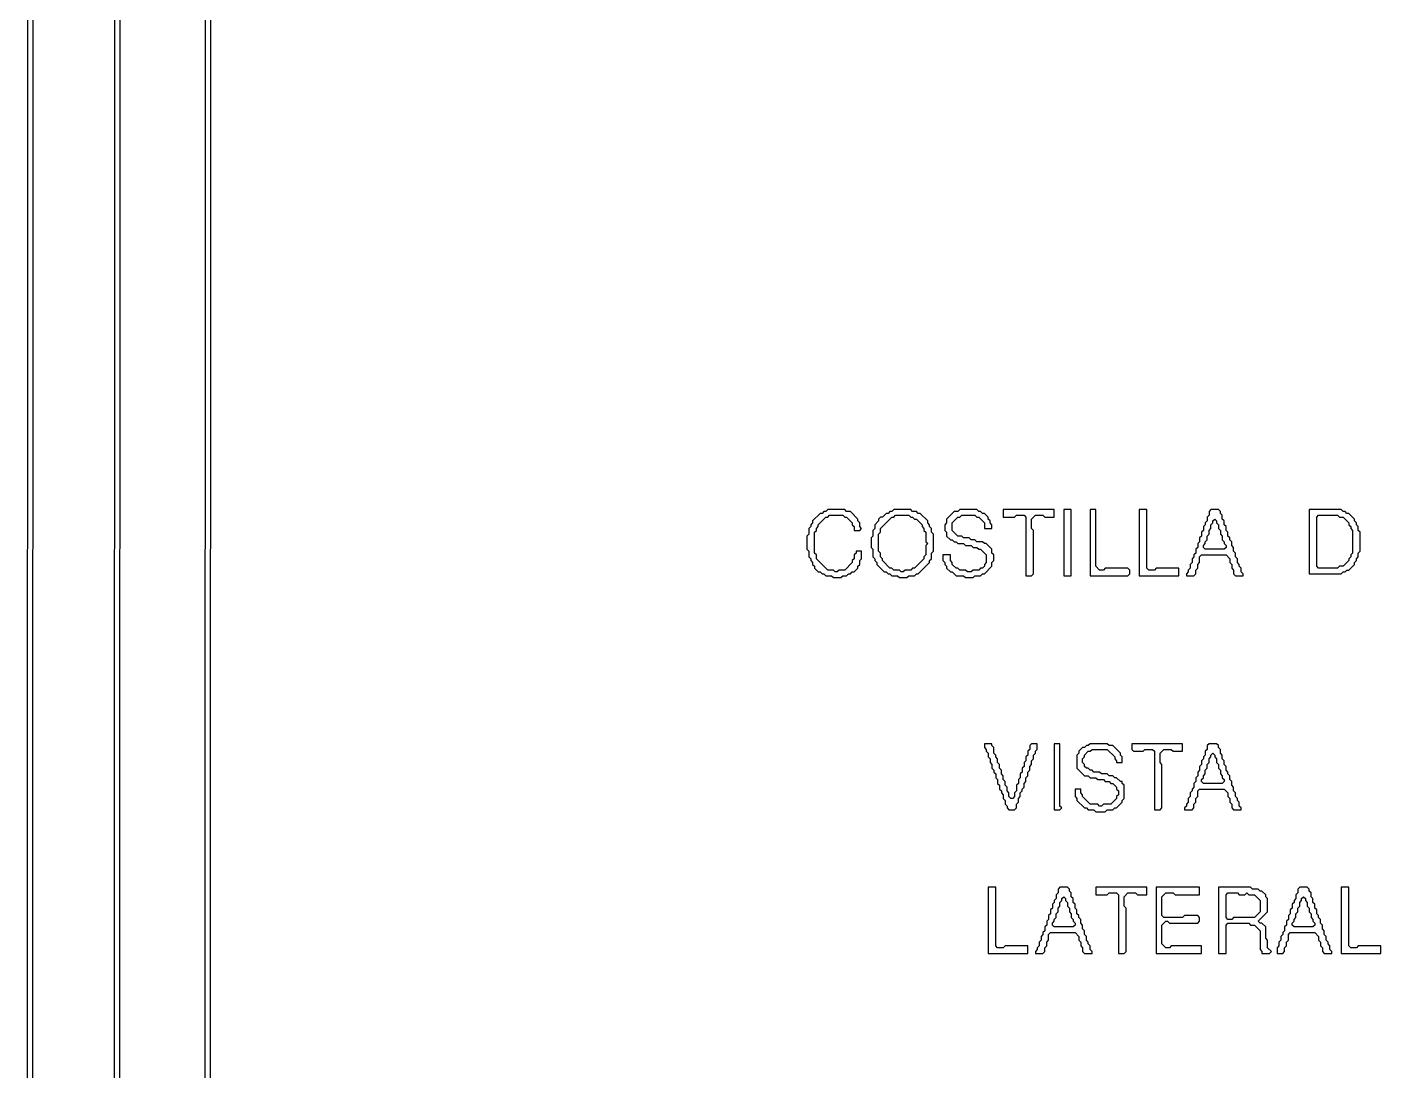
# Model space of a CAD drawing. Extents: x 17 to 323, y -435 to -5.
# Drawn here: x 16.9 to 88.6, y -379.6 to -324.3 of the extents above; entities that cross this region are included whole.
import ezdxf

# ---------------------------------------------------------------- set-up
doc = ezdxf.new("R2010")
doc.units = 0

msp = doc.modelspace()

# ---------------------------------------------------------------- linework, layer by layer
at = {"layer": 'CONTOURS'}
for p, q in [((17, -4.7), (16.9, -434.9)), ((17.2, -434.5), (17.3, -5)), ((21.6, -9.4), (21.5, -430.1)), ((21.8, -429.8), (21.9, -9.7)), ((26.4, -14.2), (26.3, -425.4)), ((26.6, -425), (26.7, -14.5)), ((58.5, -350.6), (58.4, -350.7)), ((58.9, -350.1), (58.5, -350.5)), ((58.5, -350.5), (58.5, -350.6)), ((58.8, -350.7), (59.2, -350.3)), ((59, -350.1), (58.9, -350.1)), ((59.1, -350), (59, -350.1)), ((59.2, -350), (59.1, -350)), ((59.3, -349.9), (59.2, -350)), ((59.2, -350.3), (59.3, -350.3)), ((60.2, -349.9), (59.3, -349.9)), ((59.3, -350.3), (59.4, -350.2)), ((59.4, -350.2), (60.1, -350.2)), ((60.1, -350.2), (60.2, -350.3)), ((60.3, -350), (60.2, -349.9)), ((60.2, -350.3), (60.3, -350.3)), ((60.5, -350), (60.3, -350)), ((60.3, -350.3), (60.6, -350.6)), ((60.9, -350.4), (60.5, -350)), ((60.6, -350.6), (60.6, -350.7)), ((60.9, -350.5), (60.9, -350.4)), ((61, -350.6), (60.9, -350.5)), ((61, -350.8), (61, -350.6)), ((62, -350.5), (61.8, -350.7)), ((62.1, -350.3), (62, -350.4)), ((62, -350.4), (62, -350.5)), ((62.1, -350.9), (62.7, -350.3)), ((62.2, -350.3), (62.1, -350.3)), ((62.4, -350.1), (62.2, -350.3)), ((62.5, -350.1), (62.4, -350.1)), ((62.6, -350), (62.5, -350.1)), ((62.7, -350), (62.6, -350)), ((62.8, -349.9), (62.7, -350)), ((62.7, -350.3), (62.8, -350.3)), ((63.7, -349.9), (62.8, -349.9)), ((62.8, -350.3), (62.9, -350.2)), ((62.9, -350.2), (63.6, -350.2)), ((63.6, -350.2), (63.7, -350.3)), ((63.8, -350), (63.7, -349.9)), ((63.7, -350.3), (63.8, -350.3)), ((64, -350), (63.8, -350)), ((63.8, -350.3), (63.9, -350.4)), ((63.9, -350.4), (64, -350.4)), ((64.1, -350.1), (64, -350)), ((64, -350.4), (64.3, -350.7)), ((64.2, -350.1), (64.1, -350.1)), ((64.6, -350.5), (64.2, -350.1)), ((64.6, -350.6), (64.6, -350.5)), ((64.7, -350.7), (64.6, -350.6)), ((65.6, -350.6), (65.5, -350.7)), ((66, -350), (65.6, -350.4)), ((65.6, -350.4), (65.6, -350.6)), ((65.9, -350.6), (66.2, -350.3)), ((65.9, -351), (65.9, -350.6)), ((66.2, -350), (66, -350)), ((66.3, -349.9), (66.2, -350)), ((66.2, -350.3), (66.3, -350.3)), ((67.2, -349.9), (66.3, -349.9)), ((66.3, -350.3), (66.4, -350.2)), ((66.4, -350.2), (67.1, -350.2)), ((67.1, -350.2), (67.2, -350.3)), ((67.3, -350), (67.2, -349.9)), ((67.2, -350.3), (67.3, -350.3)), ((67.4, -350), (67.3, -350)), ((67.3, -350.3), (67.6, -350.6)), ((67.5, -350.1), (67.4, -350)), ((67.6, -350.1), (67.5, -350.1)), ((67.8, -350.3), (67.6, -350.1)), ((67.6, -350.6), (67.6, -350.9)), ((67.8, -350.4), (67.8, -350.3)), ((67.9, -350.5), (67.8, -350.4)), ((67.9, -350.6), (67.9, -350.5)), ((68, -350.7), (67.9, -350.6)), ((68.6, -349.9), (68.6, -350.3)), ((71.3, -349.9), (68.6, -349.9)), ((68.6, -350.3), (69.2, -350.3)), ((69.2, -350.3), (69.3, -350.2)), ((69.3, -350.2), (69.7, -350.2)), ((69.7, -350.2), (69.8, -350.3)), ((69.8, -350.3), (69.8, -353.4)), ((70.1, -350.4), (70.3, -350.2)), ((70.1, -350.9), (70.1, -350.4)), ((70.3, -350.2), (70.7, -350.2)), ((70.7, -350.2), (70.8, -350.3)), ((70.8, -350.3), (71.3, -350.3)), ((71.3, -350.3), (71.3, -349.9)), ((71.8, -349.9), (71.8, -353.4)), ((72.2, -349.9), (71.8, -349.9)), ((72.2, -353.4), (72.2, -349.9)), ((73.2, -349.9), (73.2, -353.4)), ((73.5, -349.9), (73.2, -349.9)), ((73.5, -352.9), (73.5, -349.9)), ((75.8, -349.9), (75.8, -353.4)), ((76.2, -349.9), (75.8, -349.9)), ((76.2, -353), (76.2, -349.9)), ((79.4, -350.5), (79.3, -350.6)), ((79.3, -350.6), (79.3, -350.7)), ((79.5, -350.2), (79.4, -350.3)), ((79.4, -350.3), (79.4, -350.5)), ((79.6, -349.9), (79.5, -350)), ((79.5, -350), (79.5, -350.2)), ((80, -349.9), (79.6, -349.9)), ((79.6, -350.7), (79.7, -350.6)), ((79.7, -350.5), (79.8, -350.4)), ((79.7, -350.6), (79.7, -350.5)), ((79.8, -350.4), (79.9, -350.5)), ((79.9, -350.5), (79.9, -350.6)), ((79.9, -350.6), (80, -350.7)), ((80.1, -350), (80, -349.9)), ((80.1, -350.1), (80.1, -350)), ((80.2, -350.2), (80.1, -350.1)), ((80.2, -350.4), (80.2, -350.2)), ((80.3, -350.5), (80.2, -350.4)), ((80.3, -350.7), (80.3, -350.5)), ((84.8, -349.9), (84.8, -353.3)), ((86.5, -349.9), (84.8, -349.9)), ((85.2, -350.3), (85.3, -350.2)), ((85.2, -352.9), (85.2, -350.3)), ((85.3, -350.2), (86.3, -350.2)), ((86.3, -350.2), (86.4, -350.3)), ((86.4, -350.3), (86.6, -350.3)), ((86.6, -350), (86.5, -349.9)), ((86.7, -350), (86.6, -350)), ((86.6, -350.3), (86.9, -350.6)), ((86.8, -350.1), (86.7, -350)), ((86.9, -350.1), (86.8, -350.1)), ((87.2, -350.4), (86.9, -350.1)), ((86.9, -350.6), (86.9, -350.7)), ((87.2, -350.5), (87.2, -350.4)), ((87.3, -350.6), (87.2, -350.5)), ((87.3, -350.7), (87.3, -350.6)), ((58.3, -351.2), (58.2, -351.3)), ((58.2, -351.3), (58.2, -352)), ((58.4, -350.8), (58.3, -350.9)), ((58.3, -350.9), (58.3, -351.2)), ((58.4, -350.7), (58.4, -350.8)), ((58.6, -351.1), (58.7, -351)), ((58.6, -352.2), (58.6, -351.1)), ((58.7, -350.9), (58.8, -350.8)), ((58.7, -351), (58.7, -350.9)), ((58.8, -350.8), (58.8, -350.7)), ((60.6, -350.7), (60.7, -350.8)), ((60.7, -350.8), (60.7, -351)), ((60.7, -351), (61, -351)), ((61.1, -350.9), (61, -350.8)), ((61, -351), (61.1, -350.9)), ((61.7, -351.3), (61.6, -351.4)), ((61.8, -350.9), (61.7, -351)), ((61.7, -351), (61.7, -351.3)), ((61.8, -350.7), (61.8, -350.9)), ((62, -351.2), (62.1, -351.1)), ((62, -352.1), (62, -351.2)), ((62.1, -351.1), (62.1, -350.9)), ((64.3, -350.7), (64.3, -350.8)), ((64.3, -350.8), (64.4, -350.9)), ((64.4, -350.9), (64.4, -351)), ((64.4, -351), (64.5, -351.1)), ((64.5, -351.1), (64.5, -351.6)), ((64.7, -350.8), (64.7, -350.7)), ((64.8, -350.9), (64.7, -350.8)), ((64.8, -351.1), (64.8, -350.9)), ((64.9, -351.2), (64.8, -351.1)), ((64.9, -352.1), (64.9, -351.2)), ((65.5, -350.7), (65.5, -351)), ((65.5, -351), (65.6, -351.1)), ((65.6, -351.1), (65.6, -351.3)), ((65.6, -351.3), (65.8, -351.5)), ((66.2, -351.3), (65.9, -351)), ((66.4, -351.3), (66.2, -351.3)), ((66.5, -351.4), (66.4, -351.3)), ((67.6, -350.9), (68, -350.9)), ((68, -350.9), (68, -350.7)), ((70.2, -351), (70.1, -350.9)), ((70.2, -353.3), (70.2, -351)), ((79.1, -351.3), (79, -351.4)), ((79.2, -351), (79.1, -351.1)), ((79.1, -351.1), (79.1, -351.3)), ((79.3, -350.7), (79.2, -350.8)), ((79.2, -350.8), (79.2, -351)), ((79.4, -351.3), (79.5, -351.2)), ((79.4, -351.5), (79.4, -351.3)), ((79.5, -351), (79.6, -350.9)), ((79.5, -351.2), (79.5, -351)), ((79.6, -350.9), (79.6, -350.7)), ((80, -350.7), (80, -350.9)), ((80, -350.9), (80.1, -351)), ((80.1, -351), (80.1, -351.2)), ((80.1, -351.2), (80.2, -351.3)), ((80.2, -351.3), (80.2, -351.5)), ((80.4, -350.8), (80.3, -350.7)), ((80.4, -351), (80.4, -350.8)), ((80.5, -351.1), (80.4, -351)), ((80.5, -351.3), (80.5, -351.1)), ((80.6, -351.4), (80.5, -351.3)), ((86.9, -350.7), (87, -350.8)), ((87, -350.8), (87, -350.9)), ((87, -350.9), (87.1, -351)), ((87.1, -351), (87.1, -352.2)), ((87.4, -350.8), (87.3, -350.7)), ((87.4, -351), (87.4, -350.8)), ((87.5, -351.1), (87.4, -351)), ((87.5, -352.1), (87.5, -351.1)), ((58.2, -352), (58.3, -352.1)), ((61.6, -351.4), (61.6, -351.9)), ((61.6, -351.9), (61.7, -352)), ((61.7, -352), (61.7, -352.4)), ((64.5, -351.6), (64.6, -351.7)), ((64.6, -351.7), (64.5, -351.8)), ((64.5, -351.8), (64.5, -352.3)), ((65.8, -351.5), (65.9, -351.5)), ((65.9, -351.5), (66, -351.6)), ((66, -351.6), (66.1, -351.6)), ((66.1, -351.6), (66.2, -351.7)), ((66.2, -351.7), (66.5, -351.7)), ((66.8, -351.4), (66.5, -351.4)), ((66.5, -351.7), (66.6, -351.8)), ((66.6, -351.8), (66.9, -351.8)), ((66.9, -351.5), (66.8, -351.4)), ((67.1, -351.5), (66.9, -351.5)), ((66.9, -351.8), (67, -351.9)), ((67, -351.9), (67.2, -351.9)), ((67.2, -351.6), (67.1, -351.5)), ((67.5, -351.6), (67.2, -351.6)), ((67.2, -351.9), (67.3, -352)), ((67.3, -352), (67.4, -352)), ((67.4, -352), (67.7, -352.3)), ((67.6, -351.7), (67.5, -351.6)), ((67.7, -351.7), (67.6, -351.7)), ((68, -352), (67.7, -351.7)), ((68, -352.2), (68, -352)), ((78.9, -351.9), (78.8, -352)), ((78.8, -352), (78.8, -352.2)), ((79, -351.6), (78.9, -351.7)), ((78.9, -351.7), (78.9, -351.9)), ((79, -351.4), (79, -351.6)), ((79.2, -351.8), (79.3, -351.7)), ((79.2, -351.9), (79.2, -351.8)), ((79.3, -352), (79.2, -351.9)), ((79.3, -351.6), (79.4, -351.5)), ((79.3, -351.7), (79.3, -351.6)), ((80.3, -352), (79.3, -352)), ((80.2, -351.5), (80.3, -351.6)), ((80.3, -351.6), (80.3, -351.7)), ((80.3, -351.7), (80.4, -351.8)), ((80.4, -351.9), (80.3, -352)), ((80.4, -351.8), (80.4, -351.9)), ((80.6, -351.5), (80.6, -351.4)), ((80.7, -351.6), (80.6, -351.5)), ((80.7, -351.8), (80.7, -351.6)), ((80.8, -351.9), (80.7, -351.8)), ((80.8, -352.1), (80.8, -351.9)), ((58.3, -352.1), (58.3, -352.4)), ((58.3, -352.4), (58.4, -352.5)), ((58.4, -352.5), (58.4, -352.6)), ((58.4, -352.6), (58.5, -352.7)), ((58.5, -352.7), (58.5, -352.8)), ((58.7, -352.3), (58.6, -352.2)), ((58.7, -352.5), (58.7, -352.3)), ((59.3, -353.1), (58.7, -352.5)), ((60.6, -352.7), (60.2, -353.1)), ((60.7, -352.5), (60.6, -352.6)), ((60.6, -352.6), (60.6, -352.7)), ((60.8, -352.2), (60.7, -352.3)), ((60.7, -352.3), (60.7, -352.5)), ((61.1, -352.1), (60.8, -352.1)), ((60.8, -352.1), (60.8, -352.2)), ((61, -352.6), (61.1, -352.5)), ((61, -352.8), (61, -352.6)), ((61.1, -352.5), (61.1, -352.1)), ((61.7, -352.4), (61.8, -352.5)), ((61.8, -352.5), (61.8, -352.6)), ((61.8, -352.6), (61.9, -352.7)), ((61.9, -352.7), (61.9, -352.8)), ((62.1, -352.2), (62, -352.1)), ((62.1, -352.4), (62.1, -352.2)), ((62.2, -352.5), (62.1, -352.4)), ((62.2, -352.6), (62.2, -352.5)), ((62.6, -353), (62.2, -352.6)), ((64.4, -352.5), (63.9, -353)), ((64.1, -353.3), (64.7, -352.7)), ((64.5, -352.3), (64.4, -352.4)), ((64.4, -352.4), (64.4, -352.5)), ((64.7, -352.6), (64.8, -352.5)), ((64.7, -352.7), (64.7, -352.6)), ((64.8, -352.2), (64.9, -352.1)), ((64.8, -352.5), (64.8, -352.2)), ((65.8, -352.3), (65.4, -352.3)), ((65.4, -352.3), (65.4, -352.6)), ((65.4, -352.6), (65.5, -352.7)), ((65.5, -352.7), (65.5, -352.8)), ((65.8, -352.6), (65.8, -352.3)), ((65.9, -352.7), (65.8, -352.6)), ((65.9, -352.8), (65.9, -352.7)), ((67.7, -352.7), (67.6, -352.8)), ((67.7, -352.3), (67.7, -352.7)), ((68.1, -352.3), (68, -352.2)), ((68, -352.7), (68.1, -352.6)), ((68, -352.9), (68, -352.7)), ((68.1, -352.6), (68.1, -352.3)), ((78.6, -352.7), (78.5, -352.8)), ((78.7, -352.4), (78.6, -352.5)), ((78.6, -352.5), (78.6, -352.7)), ((78.8, -352.2), (78.7, -352.3)), ((78.7, -352.3), (78.7, -352.4)), ((78.9, -352.8), (79, -352.7)), ((79, -352.4), (79.1, -352.3)), ((79, -352.7), (79, -352.4)), ((79.1, -352.3), (80.4, -352.3)), ((80.4, -352.3), (80.6, -352.5)), ((80.6, -352.5), (80.6, -352.7)), ((80.6, -352.7), (80.7, -352.8)), ((80.9, -352.2), (80.8, -352.1)), ((80.9, -352.4), (80.9, -352.2)), ((81, -352.5), (80.9, -352.4)), ((81, -352.7), (81, -352.5)), ((81.1, -352.8), (81, -352.7)), ((86.9, -352.6), (86.6, -352.9)), ((87, -352.4), (86.9, -352.5)), ((86.9, -352.5), (86.9, -352.6)), ((87.1, -352.2), (87, -352.3)), ((87, -352.3), (87, -352.4)), ((87.2, -352.7), (87.3, -352.6)), ((87.2, -352.8), (87.2, -352.7)), ((87.3, -352.5), (87.4, -352.4)), ((87.3, -352.6), (87.3, -352.5)), ((87.4, -352.2), (87.5, -352.1)), ((87.4, -352.4), (87.4, -352.2)), ((58.5, -352.8), (58.6, -352.9)), ((58.6, -352.9), (58.6, -353)), ((58.6, -353), (58.8, -353.2)), ((58.8, -353.2), (58.9, -353.2)), ((58.9, -353.2), (59, -353.3)), ((59, -353.3), (59.1, -353.3)), ((59.1, -353.3), (59.2, -353.4)), ((59.2, -353.4), (59.5, -353.4)), ((59.6, -353.1), (59.3, -353.1)), ((59.5, -353.4), (59.6, -353.5)), ((59.7, -353.2), (59.6, -353.1)), ((59.8, -353.2), (59.7, -353.2)), ((59.9, -353.1), (59.8, -353.2)), ((60.2, -353.1), (59.9, -353.1)), ((60, -353.5), (60.1, -353.4)), ((60.1, -353.4), (60.3, -353.4)), ((60.3, -353.4), (60.4, -353.3)), ((60.4, -353.3), (60.5, -353.3)), ((60.5, -353.3), (60.6, -353.2)), ((60.6, -353.2), (60.7, -353.2)), ((60.7, -353.2), (60.9, -353)), ((60.9, -352.9), (61, -352.8)), ((60.9, -353), (60.9, -352.9)), ((61.9, -352.8), (62.3, -353.2)), ((62.3, -353.2), (62.4, -353.2)), ((62.4, -353.2), (62.5, -353.3)), ((62.5, -353.3), (62.6, -353.3)), ((62.7, -353), (62.6, -353)), ((62.6, -353.3), (62.7, -353.4)), ((62.8, -353.1), (62.7, -353)), ((62.7, -353.4), (63, -353.4)), ((63.1, -353.1), (62.8, -353.1)), ((63, -353.4), (63.1, -353.5)), ((63.2, -353.2), (63.1, -353.1)), ((63.3, -353.2), (63.2, -353.2)), ((63.4, -353.1), (63.3, -353.2)), ((63.7, -353.1), (63.4, -353.1)), ((63.5, -353.5), (63.6, -353.4)), ((63.6, -353.4), (63.9, -353.4)), ((63.8, -353), (63.7, -353.1)), ((63.9, -353), (63.8, -353)), ((63.9, -353.4), (64, -353.3)), ((64, -353.3), (64.1, -353.3)), ((65.5, -352.8), (65.6, -352.9)), ((65.6, -352.9), (65.6, -353)), ((65.6, -353), (65.8, -353.2)), ((65.8, -353.2), (65.9, -353.2)), ((66.1, -353), (65.9, -352.8)), ((65.9, -353.2), (66.1, -353.4)), ((66.2, -353), (66.1, -353)), ((66.1, -353.4), (66.5, -353.4)), ((66.3, -353.1), (66.2, -353)), ((66.6, -353.1), (66.3, -353.1)), ((66.5, -353.4), (66.6, -353.5)), ((66.7, -353.2), (66.6, -353.1)), ((66.9, -353.2), (66.7, -353.2)), ((67, -353.1), (66.9, -353.2)), ((67.3, -353.1), (67, -353.1)), ((67, -353.5), (67.1, -353.4)), ((67.1, -353.4), (67.4, -353.4)), ((67.4, -353), (67.3, -353.1)), ((67.5, -353), (67.4, -353)), ((67.4, -353.4), (67.5, -353.3)), ((67.6, -352.9), (67.5, -353)), ((67.5, -353.3), (67.6, -353.3)), ((67.6, -352.8), (67.6, -352.9)), ((67.6, -353.3), (68, -352.9)), ((69.8, -353.4), (70.1, -353.4)), ((70.1, -353.4), (70.2, -353.3)), ((71.8, -353.4), (72.2, -353.4)), ((73.2, -353.4), (75.2, -353.4)), ((73.7, -353.1), (73.5, -352.9)), ((73.9, -353.1), (73.7, -353.1)), ((74, -353), (73.9, -353.1)), ((75.2, -353), (74, -353)), ((75.3, -353.1), (75.2, -353)), ((75.2, -353.4), (75.3, -353.3)), ((75.3, -353.3), (75.3, -353.1)), ((75.8, -353.4), (77.9, -353.4)), ((76.3, -353.1), (76.2, -353)), ((76.6, -353.1), (76.3, -353.1)), ((76.7, -353), (76.6, -353.1)), ((77.9, -353), (76.7, -353)), ((77.9, -353.4), (77.9, -353)), ((78.4, -353.2), (78.3, -353.3)), ((78.3, -353.3), (78.3, -353.4)), ((78.3, -353.4), (78.7, -353.4)), ((78.5, -353), (78.4, -353.1)), ((78.4, -353.1), (78.4, -353.2)), ((78.5, -352.8), (78.5, -353)), ((78.7, -353.4), (78.8, -353.3)), ((78.8, -353.1), (78.9, -353)), ((78.8, -353.3), (78.8, -353.1)), ((78.9, -353), (78.9, -352.8)), ((80.7, -352.8), (80.7, -353)), ((80.7, -353), (80.8, -353.1)), ((80.8, -353.1), (80.8, -353.3)), ((80.8, -353.3), (80.9, -353.4)), ((80.9, -353.4), (81.3, -353.4)), ((81.1, -352.9), (81.1, -352.8)), ((81.2, -353), (81.1, -352.9)), ((81.2, -353.2), (81.2, -353)), ((81.3, -353.3), (81.2, -353.2)), ((81.3, -353.4), (81.3, -353.3)), ((84.8, -353.3), (86.5, -353.3)), ((85.3, -353), (85.2, -352.9)), ((86.3, -353), (85.3, -353)), ((86.4, -352.9), (86.3, -353)), ((86.6, -352.9), (86.4, -352.9)), ((86.5, -353.3), (86.6, -353.2)), ((86.6, -353.2), (86.7, -353.2)), ((86.7, -353.2), (86.8, -353.1)), ((86.8, -353.1), (86.9, -353.1)), ((86.9, -353.1), (87.2, -352.8)), ((59.6, -353.5), (60, -353.5)), ((63.1, -353.5), (63.5, -353.5)), ((66.6, -353.5), (67, -353.5)), ((67.6, -362.3), (67.6, -362.5)), ((68, -362.3), (67.6, -362.3)), ((67.6, -362.5), (67.7, -362.6)), ((67.7, -362.6), (67.7, -362.7)), ((67.7, -362.7), (67.8, -362.8)), ((67.8, -362.8), (67.8, -363)), ((68, -362.4), (68, -362.3)), ((68.1, -362.5), (68, -362.4)), ((68.1, -362.8), (68.1, -362.5)), ((68.2, -362.9), (68.1, -362.8)), ((70, -362.6), (69.9, -362.7)), ((69.9, -362.7), (69.9, -362.9)), ((70.1, -362.3), (70, -362.4)), ((70, -362.4), (70, -362.6)), ((70.4, -362.3), (70.1, -362.3)), ((70.2, -362.9), (70.3, -362.8)), ((70.3, -362.7), (70.4, -362.6)), ((70.3, -362.8), (70.3, -362.7)), ((70.4, -362.6), (70.4, -362.3)), ((71.3, -362.3), (71.3, -365.8)), ((71.6, -362.3), (71.3, -362.3)), ((71.6, -365.6), (71.6, -362.3)), ((72.6, -362.8), (72.5, -362.9)), ((72.8, -362.5), (72.6, -362.7)), ((72.6, -362.7), (72.6, -362.8)), ((72.9, -362.5), (72.8, -362.5)), ((73, -362.4), (72.9, -362.5)), ((72.9, -362.9), (73.1, -362.7)), ((73.1, -362.4), (73, -362.4)), ((73.2, -362.3), (73.1, -362.4)), ((73.1, -362.7), (73.2, -362.7)), ((74.1, -362.3), (73.2, -362.3)), ((73.2, -362.7), (73.3, -362.6)), ((73.3, -362.6), (74.1, -362.6)), ((74.2, -362.4), (74.1, -362.3)), ((74.1, -362.6), (74.5, -363)), ((74.4, -362.4), (74.2, -362.4)), ((74.8, -362.8), (74.4, -362.4)), ((74.8, -362.9), (74.8, -362.8)), ((75.4, -362.3), (75.4, -362.6)), ((78.1, -362.3), (75.4, -362.3)), ((75.4, -362.6), (75.5, -362.7)), ((75.5, -362.7), (76, -362.7)), ((76, -362.7), (76.1, -362.6)), ((76.1, -362.6), (76.5, -362.6)), ((76.5, -362.6), (76.6, -362.7)), ((76.6, -362.7), (76.6, -365.8)), ((76.9, -362.8), (77.1, -362.6)), ((76.9, -363.3), (76.9, -362.8)), ((77.1, -362.6), (77.5, -362.6)), ((77.5, -362.6), (77.6, -362.7)), ((77.6, -362.7), (78.1, -362.7)), ((78.1, -362.7), (78.1, -362.3)), ((79.4, -362.6), (79.3, -362.7)), ((79.3, -362.7), (79.3, -362.9)), ((79.5, -362.3), (79.4, -362.4)), ((79.4, -362.4), (79.4, -362.6)), ((79.9, -362.3), (79.5, -362.3)), ((79.6, -362.9), (79.7, -362.8)), ((79.7, -362.8), (79.8, -362.9)), ((80, -362.4), (79.9, -362.3)), ((80, -362.5), (80, -362.4)), ((80.1, -362.6), (80, -362.5)), ((80.1, -362.8), (80.1, -362.6)), ((80.2, -362.9), (80.1, -362.8)), ((67.8, -363), (67.9, -363.1)), ((67.9, -363.1), (67.9, -363.3)), ((67.9, -363.3), (68, -363.4)), ((68, -363.4), (68, -363.6)), ((68.2, -363), (68.2, -362.9)), ((68.3, -363.1), (68.2, -363)), ((68.3, -363.3), (68.3, -363.1)), ((68.4, -363.4), (68.3, -363.3)), ((68.4, -363.6), (68.4, -363.4)), ((69.7, -363.5), (69.6, -363.6)), ((69.8, -363.2), (69.7, -363.3)), ((69.7, -363.3), (69.7, -363.5)), ((69.9, -362.9), (69.8, -363)), ((69.8, -363), (69.8, -363.2)), ((70, -363.5), (70.1, -363.4)), ((70, -363.7), (70, -363.5)), ((70.1, -363.2), (70.2, -363.1)), ((70.1, -363.4), (70.1, -363.2)), ((70.2, -363.1), (70.2, -362.9)), ((72.5, -362.9), (72.5, -363.6)), ((72.8, -363.1), (72.9, -363)), ((72.8, -363.3), (72.8, -363.1)), ((72.9, -363.4), (72.8, -363.3)), ((72.9, -363), (72.9, -362.9)), ((72.9, -363.5), (72.9, -363.4)), ((73, -363.6), (72.9, -363.5)), ((74.5, -363), (74.5, -363.1)), ((74.5, -363.1), (74.6, -363.2)), ((74.6, -363.2), (74.6, -363.3)), ((74.6, -363.3), (74.9, -363.3)), ((74.9, -363), (74.8, -362.9)), ((74.9, -363.3), (74.9, -363)), ((77, -363.4), (76.9, -363.3)), ((77, -365.7), (77, -363.4)), ((79.1, -363.4), (79, -363.5)), ((79, -363.5), (79, -363.7)), ((79.2, -363.1), (79.1, -363.2)), ((79.1, -363.2), (79.1, -363.4)), ((79.3, -362.9), (79.2, -363)), ((79.2, -363), (79.2, -363.1)), ((79.4, -363.4), (79.5, -363.3)), ((79.4, -363.6), (79.4, -363.4)), ((79.5, -363.1), (79.6, -363)), ((79.5, -363.3), (79.5, -363.1)), ((79.6, -363), (79.6, -362.9)), ((79.8, -362.9), (79.8, -363)), ((79.8, -363), (79.9, -363.1)), ((79.9, -363.1), (79.9, -363.3)), ((79.9, -363.3), (80, -363.4)), ((80, -363.4), (80, -363.6)), ((80.2, -363.1), (80.2, -362.9)), ((80.3, -363.2), (80.2, -363.1)), ((80.3, -363.4), (80.3, -363.2)), ((80.4, -363.5), (80.3, -363.4)), ((80.4, -363.7), (80.4, -363.5)), ((68, -363.6), (68.1, -363.7)), ((68.1, -363.7), (68.1, -363.8)), ((68.1, -363.8), (68.2, -363.9)), ((68.2, -363.9), (68.2, -364.1)), ((68.2, -364.1), (68.3, -364.2)), ((68.3, -364.2), (68.3, -364.4)), ((68.5, -363.7), (68.4, -363.6)), ((68.5, -363.9), (68.5, -363.7)), ((68.6, -364), (68.5, -363.9)), ((68.6, -364.2), (68.6, -364)), ((68.7, -364.3), (68.6, -364.2)), ((69.5, -364.1), (69.4, -364.2)), ((69.4, -364.2), (69.4, -364.4)), ((69.6, -363.8), (69.5, -363.9)), ((69.5, -363.9), (69.5, -364.1)), ((69.6, -363.6), (69.6, -363.8)), ((69.8, -364.1), (69.9, -364)), ((69.8, -364.3), (69.8, -364.1)), ((69.9, -363.8), (70, -363.7)), ((69.9, -364), (69.9, -363.8)), ((72.5, -363.6), (72.9, -364)), ((72.9, -364), (73.1, -364)), ((73.1, -363.6), (73, -363.6)), ((73.2, -363.7), (73.1, -363.6)), ((73.1, -364), (73.2, -364.1)), ((73.3, -363.7), (73.2, -363.7)), ((73.2, -364.1), (73.5, -364.1)), ((73.4, -363.8), (73.3, -363.7)), ((73.7, -363.8), (73.4, -363.8)), ((73.5, -364.1), (73.6, -364.2)), ((73.6, -364.2), (73.9, -364.2)), ((73.8, -363.9), (73.7, -363.8)), ((74.1, -363.9), (73.8, -363.9)), ((73.9, -364.2), (74, -364.3)), ((74.2, -364), (74.1, -363.9)), ((74.4, -364), (74.2, -364)), ((74.5, -364.1), (74.4, -364)), ((74.6, -364.1), (74.5, -364.1)), ((74.8, -364.3), (74.6, -364.1)), ((78.9, -364), (78.8, -364.1)), ((78.8, -364.1), (78.8, -364.3)), ((79, -363.7), (78.9, -363.8)), ((78.9, -363.8), (78.9, -364)), ((79.1, -364.2), (79.2, -364.1)), ((79.1, -364.3), (79.1, -364.2)), ((79.2, -364), (79.3, -363.9)), ((79.2, -364.1), (79.2, -364)), ((79.3, -363.7), (79.4, -363.6)), ((79.3, -363.9), (79.3, -363.7)), ((80, -363.6), (80.1, -363.7)), ((80.1, -363.7), (80.1, -363.9)), ((80.1, -363.9), (80.2, -364)), ((80.2, -364), (80.2, -364.1)), ((80.2, -364.1), (80.3, -364.2)), ((80.3, -364.2), (80.3, -364.3)), ((80.5, -363.8), (80.4, -363.7)), ((80.5, -363.9), (80.5, -363.8)), ((80.6, -364), (80.5, -363.9)), ((80.6, -364.2), (80.6, -364)), ((80.7, -364.3), (80.6, -364.2)), ((68.3, -364.4), (68.4, -364.5)), ((68.4, -364.5), (68.4, -364.7)), ((68.4, -364.7), (68.5, -364.8)), ((68.5, -364.8), (68.5, -364.9)), ((68.5, -364.9), (68.6, -365)), ((68.7, -364.5), (68.7, -364.3)), ((68.8, -364.6), (68.7, -364.5)), ((68.8, -364.8), (68.8, -364.6)), ((68.9, -364.9), (68.8, -364.8)), ((68.9, -365.1), (68.9, -364.9)), ((69.3, -364.8), (69.2, -364.9)), ((69.2, -364.9), (69.2, -365.1)), ((69.4, -364.4), (69.3, -364.5)), ((69.3, -364.5), (69.3, -364.8)), ((69.5, -364.9), (69.6, -364.8)), ((69.5, -365.1), (69.5, -364.9)), ((69.6, -364.7), (69.7, -364.6)), ((69.6, -364.8), (69.6, -364.7)), ((69.7, -364.4), (69.8, -364.3)), ((69.7, -364.6), (69.7, -364.4)), ((72.7, -364.7), (72.4, -364.7)), ((72.4, -364.7), (72.4, -365.1)), ((72.7, -364.9), (72.7, -364.7)), ((72.8, -365), (72.7, -364.9)), ((74, -364.3), (74.2, -364.3)), ((74.2, -364.3), (74.3, -364.4)), ((74.3, -364.4), (74.4, -364.4)), ((74.4, -364.4), (74.6, -364.6)), ((74.6, -364.6), (74.6, -364.7)), ((74.6, -364.7), (74.7, -364.8)), ((74.7, -364.8), (74.7, -365)), ((74.9, -364.3), (74.8, -364.3)), ((74.9, -364.4), (74.9, -364.3)), ((75, -364.5), (74.9, -364.4)), ((75, -365.2), (75, -364.5)), ((78.6, -364.8), (78.5, -364.9)), ((78.5, -364.9), (78.5, -365.1)), ((78.7, -364.6), (78.6, -364.7)), ((78.6, -364.7), (78.6, -364.8)), ((78.8, -364.3), (78.7, -364.4)), ((78.7, -364.4), (78.7, -364.6)), ((78.9, -364.8), (79, -364.7)), ((78.9, -365.1), (78.9, -364.8)), ((79, -364.7), (80.3, -364.7)), ((79.2, -364.4), (79.1, -364.3)), ((80.2, -364.4), (79.2, -364.4)), ((80.3, -364.3), (80.2, -364.4)), ((80.3, -364.7), (80.5, -364.9)), ((80.5, -364.9), (80.5, -365.1)), ((80.7, -364.5), (80.7, -364.3)), ((80.8, -364.6), (80.7, -364.5)), ((80.8, -364.8), (80.8, -364.6)), ((80.9, -364.9), (80.8, -364.8)), ((80.9, -365.1), (80.9, -364.9)), ((68.6, -365), (68.6, -365.2)), ((68.6, -365.2), (68.7, -365.3)), ((68.7, -365.3), (68.7, -365.5)), ((68.7, -365.5), (68.8, -365.6)), ((68.8, -365.6), (68.8, -365.7)), ((69, -365.2), (68.9, -365.1)), ((69.1, -365.2), (69, -365.2)), ((69.2, -365.1), (69.1, -365.2)), ((69.3, -365.5), (69.4, -365.4)), ((69.3, -365.7), (69.3, -365.5)), ((69.4, -365.2), (69.5, -365.1)), ((69.4, -365.4), (69.4, -365.2)), ((71.7, -365.7), (71.6, -365.6)), ((72.4, -365.1), (72.5, -365.2)), ((72.5, -365.2), (72.5, -365.3)), ((72.5, -365.3), (72.9, -365.7)), ((72.8, -365.1), (72.8, -365)), ((73.2, -365.5), (72.8, -365.1)), ((73.6, -365.5), (73.2, -365.5)), ((73.7, -365.6), (73.6, -365.5)), ((73.8, -365.6), (73.7, -365.6)), ((73.9, -365.5), (73.8, -365.6)), ((74.3, -365.5), (73.9, -365.5)), ((74.6, -365.2), (74.3, -365.5)), ((74.7, -365), (74.6, -365.1)), ((74.6, -365.1), (74.6, -365.2)), ((74.6, -365.7), (74.9, -365.4)), ((74.9, -365.3), (75, -365.2)), ((74.9, -365.4), (74.9, -365.3)), ((78.3, -365.6), (78.2, -365.7)), ((78.4, -365.4), (78.3, -365.5)), ((78.3, -365.5), (78.3, -365.6)), ((78.5, -365.1), (78.4, -365.2)), ((78.4, -365.2), (78.4, -365.4)), ((78.7, -365.5), (78.8, -365.4)), ((78.7, -365.7), (78.7, -365.5)), ((78.8, -365.2), (78.9, -365.1)), ((78.8, -365.4), (78.8, -365.2)), ((80.5, -365.1), (80.6, -365.2)), ((80.6, -365.2), (80.6, -365.4)), ((80.6, -365.4), (80.7, -365.5)), ((80.7, -365.5), (80.7, -365.7)), ((81, -365.2), (80.9, -365.1)), ((81, -365.3), (81, -365.2)), ((81.1, -365.4), (81, -365.3)), ((81.1, -365.6), (81.1, -365.4)), ((81.2, -365.7), (81.1, -365.6)), ((68.8, -365.7), (68.9, -365.8)), ((68.9, -365.8), (69.2, -365.8)), ((69.2, -365.8), (69.3, -365.7)), ((71.3, -365.8), (71.6, -365.8)), ((71.6, -365.8), (71.7, -365.7)), ((72.9, -365.7), (73, -365.7)), ((73, -365.7), (73.1, -365.8)), ((73.1, -365.8), (73.4, -365.8)), ((73.4, -365.8), (73.5, -365.9)), ((73.5, -365.9), (74, -365.9)), ((74, -365.9), (74.1, -365.8)), ((74.1, -365.8), (74.4, -365.8)), ((74.4, -365.8), (74.5, -365.7)), ((74.5, -365.7), (74.6, -365.7)), ((76.6, -365.8), (76.9, -365.8)), ((76.9, -365.8), (77, -365.7)), ((78.2, -365.7), (78.2, -365.8)), ((78.2, -365.8), (78.6, -365.8)), ((78.6, -365.8), (78.7, -365.7)), ((80.7, -365.7), (80.8, -365.8)), ((80.8, -365.8), (81.2, -365.8)), ((81.2, -365.8), (81.2, -365.7)), ((67.8, -369.9), (67.8, -373.4)), ((68.2, -369.9), (67.8, -369.9)), ((68.2, -373), (68.2, -369.9)), ((71.6, -369.9), (71.5, -370)), ((72, -369.9), (71.6, -369.9)), ((72.1, -370), (72, -369.9)), ((73.5, -369.9), (73.5, -370.3)), ((76.2, -369.9), (73.5, -369.9)), ((76.2, -370.3), (76.2, -369.9)), ((76.7, -369.9), (76.7, -373.4)), ((79, -369.9), (76.7, -369.9)), ((79, -370.3), (79, -369.9)), ((80, -369.9), (80, -373.4)), ((81.7, -369.9), (80, -369.9)), ((81.8, -370), (81.7, -369.9)), ((84.3, -369.9), (84.2, -370)), ((84.7, -369.9), (84.3, -369.9)), ((84.8, -370), (84.7, -369.9)), ((86.5, -369.9), (86.5, -373.4)), ((86.9, -369.9), (86.5, -369.9)), ((86.9, -373), (86.9, -369.9)), ((71.4, -370.5), (71.3, -370.6)), ((71.3, -370.6), (71.3, -370.7)), ((71.5, -370.2), (71.4, -370.3)), ((71.4, -370.3), (71.4, -370.5)), ((71.5, -370), (71.5, -370.2)), ((71.6, -370.7), (71.7, -370.6)), ((71.7, -370.5), (71.8, -370.4)), ((71.7, -370.6), (71.7, -370.5)), ((71.8, -370.4), (71.9, -370.5)), ((71.9, -370.5), (71.9, -370.6)), ((71.9, -370.6), (72, -370.7)), ((72.1, -370.1), (72.1, -370)), ((72.2, -370.2), (72.1, -370.1)), ((72.2, -370.4), (72.2, -370.2)), ((72.3, -370.5), (72.2, -370.4)), ((72.3, -370.7), (72.3, -370.5)), ((73.5, -370.3), (74.1, -370.3)), ((74.1, -370.3), (74.2, -370.2)), ((74.2, -370.2), (74.6, -370.2)), ((74.6, -370.2), (74.7, -370.3)), ((74.7, -370.3), (74.7, -373.4)), ((75, -370.4), (75.2, -370.2)), ((75, -370.9), (75, -370.4)), ((75.2, -370.2), (75.6, -370.2)), ((75.6, -370.2), (75.7, -370.3)), ((75.7, -370.3), (76.2, -370.3)), ((77, -370.4), (77.2, -370.2)), ((77, -371.4), (77, -370.4)), ((77.2, -370.2), (77.6, -370.2)), ((77.6, -370.2), (77.7, -370.3)), ((77.7, -370.3), (79, -370.3)), ((80.4, -370.3), (80.5, -370.2)), ((80.4, -371.5), (80.4, -370.3)), ((80.5, -370.2), (81, -370.2)), ((81, -370.2), (81.1, -370.3)), ((81.1, -370.3), (81.4, -370.3)), ((81.4, -370.3), (81.5, -370.2)), ((81.5, -370.2), (81.6, -370.3)), ((81.6, -370.3), (81.9, -370.3)), ((82.1, -370), (81.8, -370)), ((81.9, -370.3), (82.2, -370.6)), ((82.2, -370.1), (82.1, -370)), ((82.3, -370.1), (82.2, -370.1)), ((82.2, -370.6), (82.2, -371.2)), ((82.5, -370.3), (82.3, -370.1)), ((82.5, -370.4), (82.5, -370.3)), ((82.6, -370.5), (82.5, -370.4)), ((82.6, -371.2), (82.6, -370.5)), ((84.1, -370.5), (84, -370.6)), ((84, -370.6), (84, -370.7)), ((84.2, -370.2), (84.1, -370.3)), ((84.1, -370.3), (84.1, -370.5)), ((84.2, -370), (84.2, -370.2)), ((84.3, -370.7), (84.4, -370.6)), ((84.4, -370.5), (84.5, -370.4)), ((84.4, -370.6), (84.4, -370.5)), ((84.5, -370.4), (84.6, -370.5)), ((84.6, -370.5), (84.6, -370.6)), ((84.6, -370.6), (84.7, -370.7)), ((84.8, -370.1), (84.8, -370)), ((84.9, -370.2), (84.8, -370.1)), ((84.9, -370.4), (84.9, -370.2)), ((85, -370.5), (84.9, -370.4)), ((85, -370.7), (85, -370.5)), ((71.1, -371.3), (71, -371.4)), ((71, -371.4), (71, -371.6)), ((71.2, -371), (71.1, -371.1)), ((71.1, -371.1), (71.1, -371.3)), ((71.3, -370.7), (71.2, -370.8)), ((71.2, -370.8), (71.2, -371)), ((71.4, -371.3), (71.5, -371.2)), ((71.4, -371.5), (71.4, -371.3)), ((71.5, -371), (71.6, -370.9)), ((71.5, -371.2), (71.5, -371)), ((71.6, -370.9), (71.6, -370.7)), ((72, -370.7), (72, -370.9)), ((72, -370.9), (72.1, -371)), ((72.1, -371), (72.1, -371.2)), ((72.1, -371.2), (72.2, -371.3)), ((72.2, -371.3), (72.2, -371.5)), ((72.4, -370.8), (72.3, -370.7)), ((72.4, -371), (72.4, -370.8)), ((72.5, -371.1), (72.4, -371)), ((72.5, -371.3), (72.5, -371.1)), ((72.6, -371.4), (72.5, -371.3)), ((72.6, -371.5), (72.6, -371.4)), ((75.1, -371), (75, -370.9)), ((75.1, -373.3), (75.1, -371)), ((77.1, -371.5), (77, -371.4)), ((78.2, -371.4), (78.1, -371.5)), ((78.9, -371.4), (78.2, -371.4)), ((79, -371.5), (78.9, -371.4)), ((82.2, -371.2), (81.9, -371.5)), ((82.1, -371.7), (82.6, -371.2)), ((83.8, -371.3), (83.7, -371.4)), ((83.7, -371.4), (83.7, -371.6)), ((83.9, -371), (83.8, -371.1)), ((83.8, -371.1), (83.8, -371.3)), ((84, -370.7), (83.9, -370.8)), ((83.9, -370.8), (83.9, -371)), ((84.1, -371.3), (84.2, -371.2)), ((84.1, -371.5), (84.1, -371.3)), ((84.2, -371), (84.3, -370.9)), ((84.2, -371.2), (84.2, -371)), ((84.3, -370.9), (84.3, -370.7)), ((84.7, -370.7), (84.7, -370.9)), ((84.7, -370.9), (84.8, -371)), ((84.8, -371), (84.8, -371.2)), ((84.8, -371.2), (84.9, -371.3)), ((84.9, -371.3), (84.9, -371.5)), ((85.1, -370.8), (85, -370.7)), ((85.1, -371), (85.1, -370.8)), ((85.2, -371.1), (85.1, -371)), ((85.2, -371.3), (85.2, -371.1)), ((85.3, -371.4), (85.2, -371.3)), ((85.3, -371.5), (85.3, -371.4)), ((70.9, -371.9), (70.8, -372)), ((70.8, -372), (70.8, -372.2)), ((71, -371.6), (70.9, -371.7)), ((70.9, -371.7), (70.9, -371.9)), ((71.2, -371.8), (71.3, -371.7)), ((71.2, -371.9), (71.2, -371.8)), ((71.3, -372), (71.2, -371.9)), ((71.3, -371.6), (71.4, -371.5)), ((71.3, -371.7), (71.3, -371.6)), ((72.3, -372), (71.3, -372)), ((72.2, -371.5), (72.3, -371.6)), ((72.3, -371.6), (72.3, -371.7)), ((72.3, -371.7), (72.4, -371.8)), ((72.4, -371.9), (72.3, -372)), ((72.4, -371.8), (72.4, -371.9)), ((72.7, -371.6), (72.6, -371.5)), ((72.7, -371.8), (72.7, -371.6)), ((72.8, -371.9), (72.7, -371.8)), ((72.8, -372.1), (72.8, -371.9)), ((72.9, -372.2), (72.8, -372.1)), ((77, -371.9), (77.2, -371.7)), ((77, -372.9), (77, -371.9)), ((78.1, -371.5), (77.1, -371.5)), ((77.2, -371.7), (77.3, -371.7)), ((77.3, -371.7), (77.4, -371.8)), ((77.4, -371.8), (78.9, -371.8)), ((78.9, -371.8), (79, -371.7)), ((79, -371.7), (79, -371.5)), ((80.5, -371.6), (80.4, -371.5)), ((80.4, -371.9), (80.5, -371.8)), ((80.4, -373.4), (80.4, -371.9)), ((80.7, -371.6), (80.5, -371.6)), ((80.5, -371.8), (81.6, -371.8)), ((80.8, -371.5), (80.7, -371.6)), ((81.9, -371.5), (80.8, -371.5)), ((81.6, -371.8), (81.7, -371.9)), ((81.7, -371.9), (81.9, -371.9)), ((81.9, -371.9), (82.2, -372.2)), ((82.2, -371.8), (82.1, -371.7)), ((82.3, -371.8), (82.2, -371.8)), ((82.5, -372), (82.3, -371.8)), ((82.5, -372.6), (82.5, -372)), ((83.6, -371.9), (83.5, -372)), ((83.5, -372), (83.5, -372.2)), ((83.7, -371.6), (83.6, -371.7)), ((83.6, -371.7), (83.6, -371.9)), ((83.9, -371.8), (84, -371.7)), ((83.9, -371.9), (83.9, -371.8)), ((84, -372), (83.9, -371.9)), ((84, -371.6), (84.1, -371.5)), ((84, -371.7), (84, -371.6)), ((85, -372), (84, -372)), ((84.9, -371.5), (85, -371.6)), ((85, -371.6), (85, -371.7)), ((85, -371.7), (85.1, -371.8)), ((85.1, -371.9), (85, -372)), ((85.1, -371.8), (85.1, -371.9)), ((85.4, -371.6), (85.3, -371.5)), ((85.4, -371.8), (85.4, -371.6)), ((85.5, -371.9), (85.4, -371.8)), ((85.5, -372.1), (85.5, -371.9)), ((85.6, -372.2), (85.5, -372.1)), ((70.6, -372.7), (70.5, -372.8)), ((70.5, -372.8), (70.5, -373)), ((70.7, -372.4), (70.6, -372.5)), ((70.6, -372.5), (70.6, -372.7)), ((70.8, -372.2), (70.7, -372.3)), ((70.7, -372.3), (70.7, -372.4)), ((70.9, -372.8), (71, -372.7)), ((70.9, -373), (70.9, -372.8)), ((71, -372.4), (71.1, -372.3)), ((71, -372.7), (71, -372.4)), ((71.1, -372.3), (72.4, -372.3)), ((72.4, -372.3), (72.6, -372.5)), ((72.6, -372.5), (72.6, -372.7)), ((72.6, -372.7), (72.7, -372.8)), ((72.7, -372.8), (72.7, -373)), ((72.9, -372.4), (72.9, -372.2)), ((73, -372.5), (72.9, -372.4)), ((73, -372.7), (73, -372.5)), ((73.1, -372.8), (73, -372.7)), ((73.1, -372.9), (73.1, -372.8)), ((82.2, -372.2), (82.2, -373.2)), ((82.6, -372.7), (82.5, -372.6)), ((82.6, -373.1), (82.6, -372.7)), ((83.3, -372.7), (83.2, -372.8)), ((83.2, -372.8), (83.2, -373)), ((83.4, -372.4), (83.3, -372.5)), ((83.3, -372.5), (83.3, -372.7)), ((83.5, -372.2), (83.4, -372.3)), ((83.4, -372.3), (83.4, -372.4)), ((83.6, -372.8), (83.7, -372.7)), ((83.6, -373), (83.6, -372.8)), ((83.7, -372.4), (83.8, -372.3)), ((83.7, -372.7), (83.7, -372.4)), ((83.8, -372.3), (85.1, -372.3)), ((85.1, -372.3), (85.3, -372.5)), ((85.3, -372.5), (85.3, -372.7)), ((85.3, -372.7), (85.4, -372.8)), ((85.4, -372.8), (85.4, -373)), ((85.6, -372.4), (85.6, -372.2)), ((85.7, -372.5), (85.6, -372.4)), ((85.7, -372.7), (85.7, -372.5)), ((85.8, -372.8), (85.7, -372.7)), ((85.8, -372.9), (85.8, -372.8)), ((67.8, -373.4), (69.9, -373.4)), ((68.3, -373.1), (68.2, -373)), ((68.6, -373.1), (68.3, -373.1)), ((68.7, -373), (68.6, -373.1)), ((69.9, -373), (68.7, -373)), ((69.9, -373.4), (69.9, -373)), ((70.4, -373.2), (70.3, -373.3)), ((70.3, -373.3), (70.3, -373.4)), ((70.3, -373.4), (70.7, -373.4)), ((70.5, -373), (70.4, -373.1)), ((70.4, -373.1), (70.4, -373.2)), ((70.7, -373.4), (70.8, -373.3)), ((70.8, -373.1), (70.9, -373)), ((70.8, -373.3), (70.8, -373.1)), ((72.7, -373), (72.8, -373.1)), ((72.8, -373.1), (72.8, -373.3)), ((72.8, -373.3), (72.9, -373.4)), ((72.9, -373.4), (73.3, -373.4)), ((73.2, -373), (73.1, -372.9)), ((73.2, -373.2), (73.2, -373)), ((73.3, -373.3), (73.2, -373.2)), ((73.3, -373.4), (73.3, -373.3)), ((74.7, -373.4), (75, -373.4)), ((75, -373.4), (75.1, -373.3)), ((76.7, -373.4), (79.1, -373.4)), ((77.2, -373.1), (77, -372.9)), ((77.4, -373.1), (77.2, -373.1)), ((77.5, -373), (77.4, -373.1)), ((79.1, -373), (77.5, -373)), ((79.1, -373.4), (79.1, -373)), ((80, -373.4), (80.4, -373.4)), ((82.2, -373.2), (82.3, -373.3)), ((82.3, -373.3), (82.3, -373.4)), ((82.3, -373.4), (82.7, -373.4)), ((82.8, -373.3), (82.6, -373.1)), ((82.7, -373.4), (82.8, -373.3)), ((83.2, -373), (83.1, -373.1)), ((83.1, -373.1), (83.1, -373.4)), ((83.1, -373.4), (83.4, -373.4)), ((83.4, -373.4), (83.5, -373.3)), ((83.5, -373.1), (83.6, -373)), ((83.5, -373.3), (83.5, -373.1)), ((85.4, -373), (85.5, -373.1)), ((85.5, -373.1), (85.5, -373.3)), ((85.5, -373.3), (85.6, -373.4)), ((85.6, -373.4), (86, -373.4)), ((85.9, -373), (85.8, -372.9)), ((85.9, -373.2), (85.9, -373)), ((86, -373.3), (85.9, -373.2)), ((86, -373.4), (86, -373.3)), ((86.5, -373.4), (88.6, -373.4)), ((87, -373.1), (86.9, -373)), ((87.3, -373.1), (87, -373.1)), ((87.4, -373), (87.3, -373.1)), ((88.6, -373), (87.4, -373)), ((88.6, -373.4), (88.6, -373))]:
    msp.add_line(p, q, dxfattribs=at)

doc.saveas('drawing.dxf')
